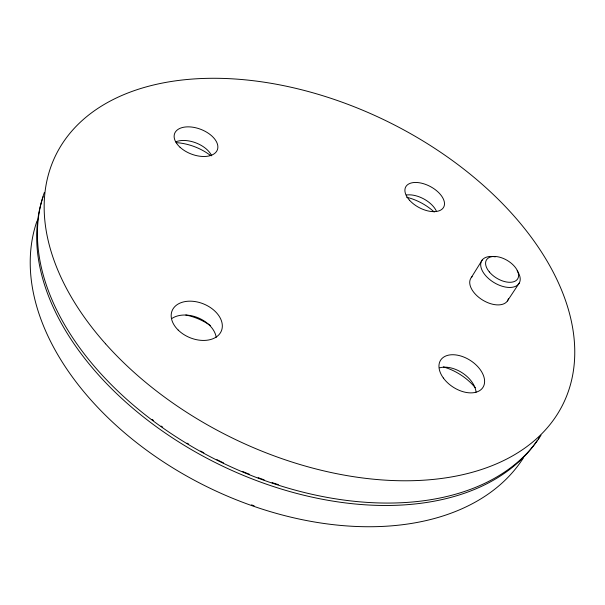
<?xml version="1.0" encoding="UTF-8"?>
<svg xmlns="http://www.w3.org/2000/svg" width="605" height="605" viewBox="0 0 605 605"><rect width="100%" height="100%" fill="white"/><g stroke="black" fill="none" stroke-linecap="round" stroke-linejoin="round"><path stroke-width="0.91" d="M471.272 277.597L482.321 259.855M507.383 301.018L519.34 282.921M508.45 298.719A21.538 12.501 31.3 0 1 482.73 300.118A21.538 12.501 31.3 0 1 472.15 276.644M517.154 270.753A21.848 12.402 31.1 0 1 509.289 287.458A21.848 12.402 31.1 0 1 481.966 270.064A21.848 12.402 31.1 0 1 495.314 256.845M443.344 366.91A43.84 28.458 33.1 0 1 475.273 387.714M439.676 367.81A24.873 15.927 33 0 1 462.689 373.134A24.873 15.927 33 0 1 476.082 392.184M406.689 197.268A37.601 21.5 28.1 0 1 434.201 212M406.227 195.044A21.304 12.002 28.1 0 1 436.311 210.956M176.115 142.644A39.953 23.814 20.8 0 1 210.525 155.508M176.002 141.729A22.65 13.302 20.9 0 1 211.72 155.848M185.818 315.008A46.335 32.526 22.1 0 1 210.389 325.573M171.896 318.48A26.31 18.226 22.2 0 1 198.47 317.943A26.31 18.226 22.2 0 1 216.212 337.318M541.014 435.214A277.105 177.31 26.1 0 1 220.5 461.91A277.105 177.31 26.1 0 1 44.384 192.405M278.368 484.628A272.719 174.913 26.1 0 1 272.084 482.586M264.173 479.848A272.719 174.913 26.1 0 1 258.169 477.655M249.623 474.35A272.719 174.913 26.1 0 1 242.832 471.567M223.517 462.893A272.719 174.913 26.1 0 1 216.893 459.641M203.84 452.812A272.719 174.913 26.1 0 1 200.618 451.035M188.7 444.138A272.719 174.913 26.1 0 1 187.126 443.193M162.692 427.16A272.719 174.913 26.1 0 1 161.157 426.071M153.617 420.543A272.719 174.913 26.1 0 1 152.135 419.424M539.683 436.795A276.515 177.409 26.1 0 1 538.238 439.056M537.24 440.546A276.515 177.409 26.1 0 1 217.8 463.801A276.515 177.409 26.1 0 1 43.144 196.708M523.454 457.803A271.32 178.248 26.1 0 1 208.702 487.592A271.32 178.248 26.1 0 1 36.988 221.014M254.123 505.78A267.047 175.821 26.1 0 1 251.499 504.865M489.309 271.902A18.241 10.323 31.1 0 0 517.525 279.087A18.241 10.323 31.1 0 0 499.435 257.133A18.241 10.323 31.1 0 0 489.309 271.902M105.55 343.799A282.527 176.252 26.1 0 0 558.4 412.557A282.527 176.252 26.1 0 0 264.438 82.235A282.527 176.252 26.1 0 0 105.55 343.799M443.352 378.004A25.153 15.874 32.8 0 0 482.654 387.828A25.153 15.874 32.8 0 0 459.331 355.596A25.153 15.874 32.8 0 0 443.352 378.004M409.562 200.27A21.508 11.926 28 0 0 443.321 207.757A21.508 11.926 28 0 0 421.216 183.111A21.508 11.926 28 0 0 409.562 200.27M180.078 147.287A22.877 13.234 21 0 0 216.945 150.766A22.877 13.234 21 0 0 190.961 126.982A22.877 13.234 21 0 0 180.078 147.287M178.195 330.073A26.62 18.195 22.3 0 0 221.279 331.154A26.62 18.195 22.3 0 0 190.802 301.177A26.62 18.195 22.3 0 0 178.195 330.073"/></g></svg>
